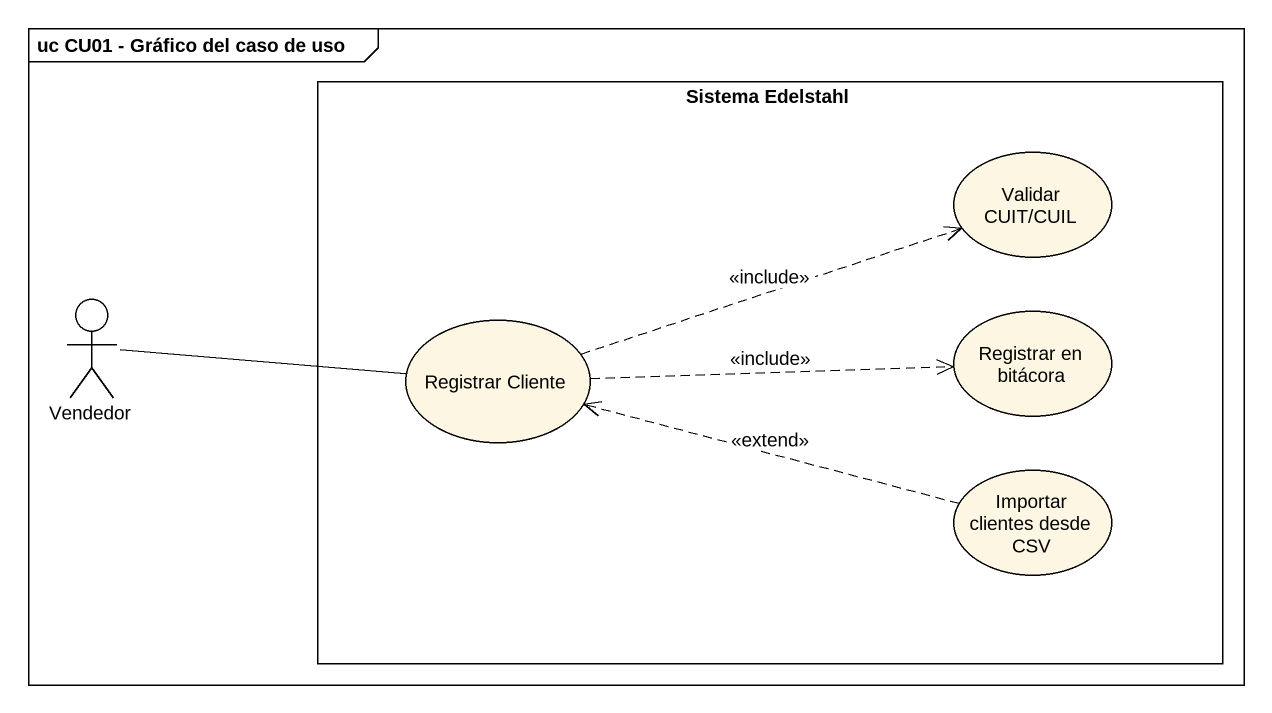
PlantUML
@startuml
mainframe uc CU01 - Gráfico del caso de uso
rectangle "Sistema Edelstahl" as Sistema_Edelstahl {
  usecase "Validar CUIT/CUIL" as Validar_CUIT_CUIL
  usecase "Registrar Cliente" as Registrar_Cliente
  usecase "Registrar en bitácora" as Registrar_en_bitácora
  usecase "Importar clientes desde CSV" as Importar_clientes_desde_CSV
}
actor Vendedor
Vendedor -right- Registrar_Cliente
Registrar_Cliente .right.> Validar_CUIT_CUIL : <<include>>
Registrar_Cliente .right.> Registrar_en_bitácora : <<include>>
Importar_clientes_desde_CSV .left.> Registrar_Cliente : <<extend>>
@enduml
